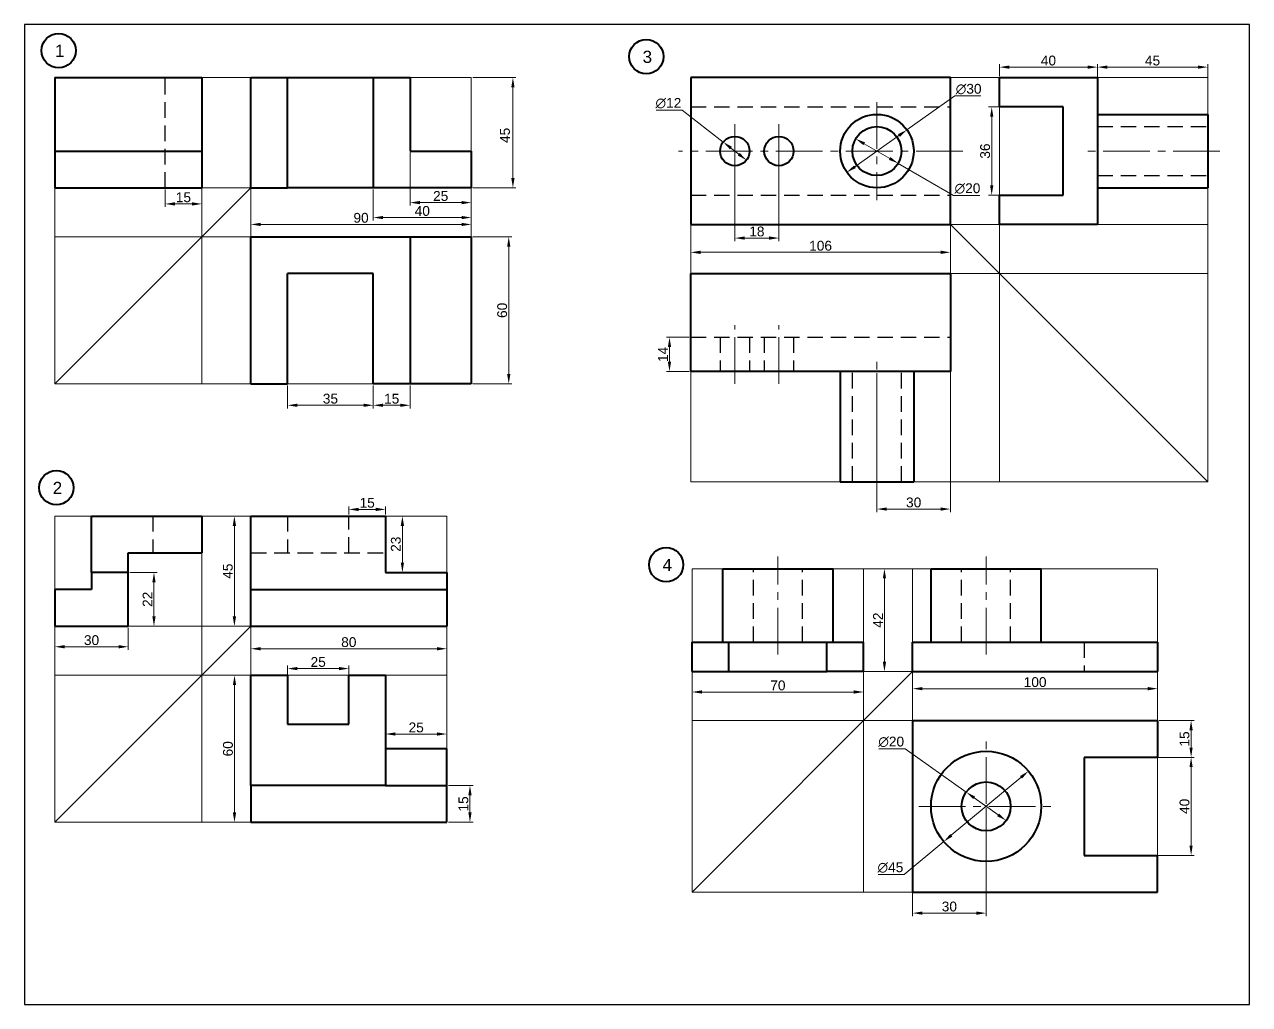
# Model space of a CAD drawing. Header units: millimetres. Extents: x 0 to 2700, y -450 to 400.
# Drawn here: x 0 to 500, y 0 to 400 of the extents above; entities that cross this region are included whole.
import ezdxf

# ---------------------------------------------------------------- set-up
doc = ezdxf.new("R2010")
doc.units = ezdxf.units.MM
doc.linetypes.add('CENTER2', pattern=[28.575, 19.05, -3.175, 3.175, -3.175])
doc.linetypes.add('DASHED2', pattern=[9.525, 6.35, -3.175])
for name, color, linetype, lineweight in [('Centre', 1, 'CENTER2', 20), ('Dim and Hatch', 6, 'Continuous', 20), ('Hidden', 3, 'DASHED2', 30), ('Object', 2, 'Continuous', 40), ('Projection', 5, 'Continuous', 5)]:
    doc.layers.add(name, color=color, linetype=linetype, lineweight=lineweight)
doc.styles.get("Standard").update_dxf_attribs({"font": 'arial.ttf'})
doc.dimstyles.new('ISO-25', dxfattribs={"dimtxt": 4, "dimasz": 4, "dimexe": 1.25, "dimexo": 0.625, "dimtad": 1, "dimtoh": 1, "dimdec": 0, "dimtxsty": 'Standard', "dimcen": 2.5, "dimclrd": 256, "dimclre": 256, "dimclrt": 256, "dimadec": 0, "dimazin": 0, "dimtfac": 1, "dimtdec": 0, "dimtmove": 0, "dimatfit": 2, "dimfxl": 1, "dimlwd": -1, "dimlwe": -1, "dimarcsym": 0})

# ---------------------------------------------------------------- blocks, each defined once
blk = doc.blocks.new('*D1')
at = {"layer": 'Defpoints', "color": 0, "transparency": 16777216}
for p in [(182.37, 378.33), (182.37, 333.33), (199.35, 333.33)]:
    blk.add_point(p, dxfattribs=at)
at = {"layer": 'Dim and Hatch', "transparency": 16777216}
for p, q in [((183, 378.33), (200.6, 378.33)), ((199.35, 374.33), (199.35, 337.33)), ((183, 333.33), (200.6, 333.33))]:
    blk.add_line(p, q, dxfattribs=at)
for points in [[(198.69, 374.33), (200.02, 374.33), (199.35, 378.33)], [(198.69, 337.33), (200.02, 337.33), (199.35, 333.33)]]:
    blk.add_solid(points, dxfattribs=at)
at = {"layer": 'Dim and Hatch', "transparency": 16777216, "insert": (196.13, 354.74), "char_height": 4, "attachment_point": 5, "rotation": 90}
blk.add_mtext('45', dxfattribs=at)
blk = doc.blocks.new('*D2')
at = {"layer": 'Defpoints', "color": 0, "transparency": 16777216}
for p in [(182.37, 313.33), (182.37, 253.33), (197.66, 253.33)]:
    blk.add_point(p, dxfattribs=at)
at = {"layer": 'Dim and Hatch', "transparency": 16777216}
for p, q in [((183, 313.33), (198.91, 313.33)), ((197.66, 309.33), (197.66, 257.33)), ((183, 253.33), (198.91, 253.33))]:
    blk.add_line(p, q, dxfattribs=at)
for points in [[(196.99, 309.33), (198.32, 309.33), (197.66, 313.33)], [(196.99, 257.33), (198.32, 257.33), (197.66, 253.33)]]:
    blk.add_solid(points, dxfattribs=at)
at = {"layer": 'Dim and Hatch', "transparency": 16777216, "insert": (194.99, 283.33), "char_height": 4, "attachment_point": 5, "rotation": 90}
blk.add_mtext('60', dxfattribs=at)
blk = doc.blocks.new('*D3')
at = {"layer": 'Defpoints', "color": 0, "transparency": 16777216}
for p in [(57.37, 333.33), (72.37, 333.33), (72.37, 326.77)]:
    blk.add_point(p, dxfattribs=at)
at = {"layer": 'Dim and Hatch', "transparency": 16777216}
for p, q in [((57.37, 332.7), (57.37, 325.52)), ((72.37, 332.7), (72.37, 325.52)), ((61.37, 326.77), (68.37, 326.77))]:
    blk.add_line(p, q, dxfattribs=at)
for points in [[(61.37, 327.44), (61.37, 326.11), (57.37, 326.77)], [(68.37, 327.44), (68.37, 326.11), (72.37, 326.77)]]:
    blk.add_solid(points, dxfattribs=at)
at = {"layer": 'Dim and Hatch', "transparency": 16777216, "insert": (64.87, 329.44), "char_height": 4, "attachment_point": 5}
blk.add_mtext('15', dxfattribs=at)
blk = doc.blocks.new('*D4')
at = {"layer": 'Defpoints', "color": 0, "transparency": 16777216}
for p in [(142.37, 253.33), (157.37, 253.33), (157.37, 244.58)]:
    blk.add_point(p, dxfattribs=at)
at = {"layer": 'Dim and Hatch', "transparency": 16777216}
for p, q in [((142.37, 252.7), (142.37, 243.33)), ((157.37, 252.7), (157.37, 243.33)), ((146.37, 244.58), (153.37, 244.58))]:
    blk.add_line(p, q, dxfattribs=at)
for points in [[(146.37, 245.24), (146.37, 243.91), (142.37, 244.58)], [(153.37, 245.24), (153.37, 243.91), (157.37, 244.58)]]:
    blk.add_solid(points, dxfattribs=at)
at = {"layer": 'Dim and Hatch', "transparency": 16777216, "insert": (149.87, 247.24), "char_height": 4, "attachment_point": 5}
blk.add_mtext('15', dxfattribs=at)
blk = doc.blocks.new('*D5')
at = {"layer": 'Defpoints', "color": 0, "transparency": 16777216}
for p in [(157.37, 348.33), (182.37, 348.33), (182.37, 327.31)]:
    blk.add_point(p, dxfattribs=at)
at = {"layer": 'Dim and Hatch', "transparency": 16777216}
for p, q in [((157.37, 347.7), (157.37, 326.06)), ((182.37, 347.7), (182.37, 326.06)), ((161.37, 327.31), (178.37, 327.31))]:
    blk.add_line(p, q, dxfattribs=at)
for points in [[(161.37, 327.98), (161.37, 326.64), (157.37, 327.31)], [(178.37, 327.98), (178.37, 326.64), (182.37, 327.31)]]:
    blk.add_solid(points, dxfattribs=at)
at = {"layer": 'Dim and Hatch', "transparency": 16777216, "insert": (169.87, 329.98), "char_height": 4, "attachment_point": 5}
blk.add_mtext('25', dxfattribs=at)
blk = doc.blocks.new('*D6')
at = {"layer": 'Defpoints', "color": 0, "transparency": 16777216}
for p in [(107.37, 253.33), (142.37, 253.33), (142.37, 244.58)]:
    blk.add_point(p, dxfattribs=at)
at = {"layer": 'Dim and Hatch', "transparency": 16777216}
for p, q in [((107.37, 252.7), (107.37, 243.33)), ((142.37, 252.7), (142.37, 243.33)), ((111.37, 244.58), (138.37, 244.58))]:
    blk.add_line(p, q, dxfattribs=at)
for points in [[(111.37, 245.24), (111.37, 243.91), (107.37, 244.58)], [(138.37, 245.24), (138.37, 243.91), (142.37, 244.58)]]:
    blk.add_solid(points, dxfattribs=at)
at = {"layer": 'Dim and Hatch', "transparency": 16777216, "insert": (124.87, 247.25), "char_height": 4, "attachment_point": 5}
blk.add_mtext('35', dxfattribs=at)
blk = doc.blocks.new('*D7')
at = {"layer": 'Defpoints', "color": 0, "transparency": 16777216}
for p in [(142.37, 333.33), (182.37, 333.33), (182.37, 321.2)]:
    blk.add_point(p, dxfattribs=at)
at = {"layer": 'Dim and Hatch', "transparency": 16777216}
for p, q in [((142.37, 332.7), (142.37, 319.95)), ((182.37, 332.7), (182.37, 319.95)), ((146.37, 321.2), (178.37, 321.2))]:
    blk.add_line(p, q, dxfattribs=at)
for points in [[(146.37, 321.87), (146.37, 320.54), (142.37, 321.2)], [(178.37, 321.87), (178.37, 320.54), (182.37, 321.2)]]:
    blk.add_solid(points, dxfattribs=at)
at = {"layer": 'Dim and Hatch', "transparency": 16777216, "insert": (162.37, 323.87), "char_height": 4, "attachment_point": 5}
blk.add_mtext('40', dxfattribs=at)
blk = doc.blocks.new('*D8')
at = {"layer": 'Defpoints', "color": 0, "transparency": 16777216}
for p in [(182.37, 318.4), (92.37, 313.33), (182.37, 313.33)]:
    blk.add_point(p, dxfattribs=at)
at = {"layer": 'Dim and Hatch', "transparency": 16777216}
for p, q in [((92.37, 313.95), (92.37, 319.65)), ((96.37, 318.4), (178.37, 318.4)), ((182.37, 313.95), (182.37, 319.65))]:
    blk.add_line(p, q, dxfattribs=at)
for points in [[(96.37, 319.07), (96.37, 317.73), (92.37, 318.4)], [(178.37, 319.07), (178.37, 317.73), (182.37, 318.4)]]:
    blk.add_solid(points, dxfattribs=at)
at = {"layer": 'Dim and Hatch', "transparency": 16777216, "insert": (137.37, 321.07), "char_height": 4, "attachment_point": 5}
blk.add_mtext('90', dxfattribs=at)
blk = doc.blocks.new('*D9')
at = {"layer": 'Defpoints', "color": 0, "transparency": 16777216}
for p in [(92.37, 199.37), (85.66, 154.37), (92.37, 154.37)]:
    blk.add_point(p, dxfattribs=at)
at = {"layer": 'Dim and Hatch', "transparency": 16777216}
for p, q in [((91.75, 199.37), (84.41, 199.37)), ((85.66, 195.37), (85.66, 158.37)), ((91.75, 154.37), (84.41, 154.37))]:
    blk.add_line(p, q, dxfattribs=at)
for points in [[(84.99, 195.37), (86.33, 195.37), (85.66, 199.37)], [(84.99, 158.37), (86.33, 158.37), (85.66, 154.37)]]:
    blk.add_solid(points, dxfattribs=at)
at = {"layer": 'Dim and Hatch', "transparency": 16777216, "insert": (83, 176.87), "char_height": 4, "attachment_point": 5, "rotation": 90}
blk.add_mtext('45', dxfattribs=at)
blk = doc.blocks.new('*D10')
at = {"layer": 'Defpoints', "color": 0, "transparency": 16777216}
for p in [(12.37, 154.37), (42.37, 154.37), (42.37, 146.02)]:
    blk.add_point(p, dxfattribs=at)
at = {"layer": 'Dim and Hatch', "transparency": 16777216}
for p, q in [((12.37, 153.75), (12.37, 144.77)), ((42.37, 153.75), (42.37, 144.77)), ((16.37, 146.02), (38.37, 146.02))]:
    blk.add_line(p, q, dxfattribs=at)
for points in [[(16.37, 146.69), (16.37, 145.35), (12.37, 146.02)], [(38.37, 146.69), (38.37, 145.35), (42.37, 146.02)]]:
    blk.add_solid(points, dxfattribs=at)
at = {"layer": 'Dim and Hatch', "transparency": 16777216, "insert": (27.37, 148.69), "char_height": 4, "attachment_point": 5}
blk.add_mtext('30', dxfattribs=at)
blk = doc.blocks.new('*D11')
at = {"layer": 'Defpoints', "color": 0, "transparency": 16777216}
for p in [(92.37, 134.37), (85.71, 74.37), (92.37, 74.37)]:
    blk.add_point(p, dxfattribs=at)
at = {"layer": 'Dim and Hatch', "transparency": 16777216}
for p, q in [((91.75, 134.37), (84.46, 134.37)), ((85.71, 130.37), (85.71, 78.37)), ((91.75, 74.37), (84.46, 74.37))]:
    blk.add_line(p, q, dxfattribs=at)
for points in [[(85.05, 130.37), (86.38, 130.37), (85.71, 134.37)], [(85.05, 78.37), (86.38, 78.37), (85.71, 74.37)]]:
    blk.add_solid(points, dxfattribs=at)
at = {"layer": 'Dim and Hatch', "transparency": 16777216, "insert": (83.05, 104.37), "char_height": 4, "attachment_point": 5, "rotation": 90}
blk.add_mtext('60', dxfattribs=at)
blk = doc.blocks.new('*D12')
at = {"layer": 'Defpoints', "color": 0, "transparency": 16777216}
for p in [(92.37, 154.37), (172.37, 154.37), (172.37, 145.21)]:
    blk.add_point(p, dxfattribs=at)
at = {"layer": 'Dim and Hatch', "transparency": 16777216}
for p, q in [((92.37, 153.75), (92.37, 143.96)), ((172.37, 153.75), (172.37, 143.96)), ((96.37, 145.21), (168.37, 145.21))]:
    blk.add_line(p, q, dxfattribs=at)
for points in [[(96.37, 145.88), (96.37, 144.54), (92.37, 145.21)], [(168.37, 145.88), (168.37, 144.54), (172.37, 145.21)]]:
    blk.add_solid(points, dxfattribs=at)
at = {"layer": 'Dim and Hatch', "transparency": 16777216, "insert": (132.37, 147.88), "char_height": 4, "attachment_point": 5}
blk.add_mtext('80', dxfattribs=at)
blk = doc.blocks.new('*D13')
at = {"layer": 'Defpoints', "color": 0, "transparency": 16777216}
for p in [(172.37, 110.4), (147.37, 104.37), (172.37, 104.37)]:
    blk.add_point(p, dxfattribs=at)
at = {"layer": 'Dim and Hatch', "transparency": 16777216}
for p, q in [((147.37, 105), (147.37, 111.65)), ((151.37, 110.4), (168.37, 110.4)), ((172.37, 105), (172.37, 111.65))]:
    blk.add_line(p, q, dxfattribs=at)
for points in [[(151.37, 111.07), (151.37, 109.74), (147.37, 110.4)], [(168.37, 111.07), (168.37, 109.74), (172.37, 110.4)]]:
    blk.add_solid(points, dxfattribs=at)
at = {"layer": 'Dim and Hatch', "transparency": 16777216, "insert": (159.87, 113.07), "char_height": 4, "attachment_point": 5}
blk.add_mtext('25', dxfattribs=at)
blk = doc.blocks.new('*D14')
at = {"layer": 'Defpoints', "color": 0, "transparency": 16777216}
for p in [(132.37, 137.1), (107.37, 114.37), (132.37, 114.37)]:
    blk.add_point(p, dxfattribs=at)
at = {"layer": 'Dim and Hatch', "transparency": 16777216}
for p, q in [((107.37, 115), (107.37, 138.35)), ((111.37, 137.1), (128.37, 137.1)), ((132.37, 115), (132.37, 138.35))]:
    blk.add_line(p, q, dxfattribs=at)
for points in [[(111.37, 137.77), (111.37, 136.43), (107.37, 137.1)], [(128.37, 137.77), (128.37, 136.43), (132.37, 137.1)]]:
    blk.add_solid(points, dxfattribs=at)
at = {"layer": 'Dim and Hatch', "transparency": 16777216, "insert": (119.87, 139.77), "char_height": 4, "attachment_point": 5}
blk.add_mtext('25', dxfattribs=at)
blk = doc.blocks.new('*D15')
at = {"layer": 'Defpoints', "color": 0, "transparency": 16777216}
for p in [(147.37, 202.08), (132.37, 199.37), (147.37, 199.37)]:
    blk.add_point(p, dxfattribs=at)
at = {"layer": 'Dim and Hatch', "transparency": 16777216}
for p, q in [((132.37, 200), (132.37, 203.33)), ((136.37, 202.08), (143.37, 202.08)), ((147.37, 200), (147.37, 203.33))]:
    blk.add_line(p, q, dxfattribs=at)
for points in [[(136.37, 202.75), (136.37, 201.41), (132.37, 202.08)], [(143.37, 202.75), (143.37, 201.41), (147.37, 202.08)]]:
    blk.add_solid(points, dxfattribs=at)
at = {"layer": 'Dim and Hatch', "transparency": 16777216, "insert": (139.87, 204.75), "char_height": 4, "attachment_point": 5}
blk.add_mtext('15', dxfattribs=at)
blk = doc.blocks.new('*D16')
at = {"layer": 'Defpoints', "color": 0, "transparency": 16777216}
for p in [(147.37, 199.37), (147.37, 176.37), (154.25, 176.37)]:
    blk.add_point(p, dxfattribs=at)
at = {"layer": 'Dim and Hatch', "transparency": 16777216}
for p, q in [((148, 199.37), (155.5, 199.37)), ((154.25, 195.37), (154.25, 180.37)), ((148, 176.37), (155.5, 176.37))]:
    blk.add_line(p, q, dxfattribs=at)
for points in [[(153.58, 195.37), (154.91, 195.37), (154.25, 199.37)], [(153.58, 180.37), (154.91, 180.37), (154.25, 176.37)]]:
    blk.add_solid(points, dxfattribs=at)
at = {"layer": 'Dim and Hatch', "transparency": 16777216, "insert": (151.58, 187.87), "char_height": 4, "attachment_point": 5, "rotation": 90}
blk.add_mtext('23', dxfattribs=at)
blk = doc.blocks.new('*D17')
at = {"layer": 'Defpoints', "color": 0, "transparency": 16777216}
for p in [(172.37, 89.37), (172.37, 74.37), (181.82, 74.37)]:
    blk.add_point(p, dxfattribs=at)
at = {"layer": 'Dim and Hatch', "transparency": 16777216}
for p, q in [((173, 89.37), (183.07, 89.37)), ((181.82, 85.37), (181.82, 78.37)), ((173, 74.37), (183.07, 74.37))]:
    blk.add_line(p, q, dxfattribs=at)
for points in [[(181.16, 85.37), (182.49, 85.37), (181.82, 89.37)], [(181.16, 78.37), (182.49, 78.37), (181.82, 74.37)]]:
    blk.add_solid(points, dxfattribs=at)
at = {"layer": 'Dim and Hatch', "transparency": 16777216, "insert": (179.16, 81.87), "char_height": 4, "attachment_point": 5, "rotation": 90}
blk.add_mtext('15', dxfattribs=at)
blk = doc.blocks.new('*D18')
at = {"layer": 'Defpoints', "color": 0, "transparency": 16777216}
for p in [(42.37, 176.37), (42.37, 154.37), (52.85, 154.37)]:
    blk.add_point(p, dxfattribs=at)
at = {"layer": 'Dim and Hatch', "transparency": 16777216}
for p, q in [((43, 176.37), (54.1, 176.37)), ((52.85, 172.37), (52.85, 158.37)), ((43, 154.37), (54.1, 154.37))]:
    blk.add_line(p, q, dxfattribs=at)
for points in [[(52.18, 172.37), (53.51, 172.37), (52.85, 176.37)], [(52.18, 158.37), (53.51, 158.37), (52.85, 154.37)]]:
    blk.add_solid(points, dxfattribs=at)
at = {"layer": 'Dim and Hatch', "transparency": 16777216, "insert": (50.21, 165.37), "char_height": 4, "attachment_point": 5, "rotation": 90}
blk.add_mtext('22', dxfattribs=at)
blk = doc.blocks.new('*D19')
at = {"layer": 'Defpoints', "color": 0, "transparency": 16777216}
for p in [(271.93, 318.33), (377.93, 318.33), (377.93, 307.01)]:
    blk.add_point(p, dxfattribs=at)
at = {"layer": 'Dim and Hatch', "transparency": 16777216}
for p, q in [((271.93, 317.7), (271.93, 305.76)), ((377.93, 317.7), (377.93, 305.76)), ((275.93, 307.01), (373.93, 307.01))]:
    blk.add_line(p, q, dxfattribs=at)
for points in [[(275.93, 307.68), (275.93, 306.34), (271.93, 307.01)], [(373.93, 307.68), (373.93, 306.34), (377.93, 307.01)]]:
    blk.add_solid(points, dxfattribs=at)
at = {"layer": 'Dim and Hatch', "transparency": 16777216, "insert": (324.93, 309.68), "char_height": 4, "attachment_point": 5}
blk.add_mtext('106', dxfattribs=at)
blk = doc.blocks.new('*D20')
at = {"layer": 'Defpoints', "color": 0, "transparency": 16777216}
for p in [(360.17, 357), (335.69, 339.65)]:
    blk.add_point(p, dxfattribs=at)
at = {"layer": 'Dim and Hatch', "transparency": 16777216}
for p, q in [((360.17, 357), (379.7, 370.84)), ((379.7, 370.84), (390.39, 370.84)), ((338.96, 341.97), (356.9, 354.69))]:
    blk.add_line(p, q, dxfattribs=at)
for points in [[(356.52, 355.23), (357.29, 354.14), (360.17, 357)], [(338.57, 342.51), (339.34, 341.42), (335.69, 339.65)]]:
    blk.add_solid(points, dxfattribs=at)
at = {"layer": 'Dim and Hatch', "transparency": 16777216, "insert": (385.36, 373.62), "char_height": 4, "attachment_point": 5}
blk.add_mtext('∅30', dxfattribs=at)
blk = doc.blocks.new('*D21')
at = {"layer": 'Defpoints', "color": 0, "transparency": 16777216}
for p in [(339.27, 353.32), (356.59, 343.33)]:
    blk.add_point(p, dxfattribs=at)
at = {"layer": 'Dim and Hatch', "transparency": 16777216}
for p, q in [((342.73, 351.33), (353.13, 345.33)), ((356.59, 343.33), (379.22, 330.27)), ((379.22, 330.27), (389.91, 330.27))]:
    blk.add_line(p, q, dxfattribs=at)
for points in [[(343.07, 351.9), (342.4, 350.75), (339.27, 353.32)], [(353.46, 345.91), (352.79, 344.75), (356.59, 343.33)]]:
    blk.add_solid(points, dxfattribs=at)
at = {"layer": 'Dim and Hatch', "transparency": 16777216, "insert": (384.88, 333.05), "char_height": 4, "attachment_point": 5}
blk.add_mtext('∅20', dxfattribs=at)
blk = doc.blocks.new('*D22')
at = {"layer": 'Defpoints', "color": 0, "transparency": 16777216}
for p in [(285.2, 352.02), (294.66, 344.64)]:
    blk.add_point(p, dxfattribs=at)
at = {"layer": 'Dim and Hatch', "transparency": 16777216}
for p, q in [((268.45, 365.08), (257.79, 365.08)), ((285.2, 352.02), (268.45, 365.08)), ((291.51, 347.1), (288.35, 349.56))]:
    blk.add_line(p, q, dxfattribs=at)
for points in [[(288.76, 350.08), (287.94, 349.03), (285.2, 352.02)], [(291.92, 347.62), (291.1, 346.57), (294.66, 344.64)]]:
    blk.add_solid(points, dxfattribs=at)
at = {"layer": 'Dim and Hatch', "transparency": 16777216, "insert": (262.81, 367.86), "char_height": 4, "attachment_point": 5}
blk.add_mtext('∅12', dxfattribs=at)
blk = doc.blocks.new('*D23')
at = {"layer": 'Defpoints', "color": 0, "transparency": 16777216}
for p in [(289.93, 348.33), (307.93, 348.33), (307.93, 312.83)]:
    blk.add_point(p, dxfattribs=at)
at = {"layer": 'Dim and Hatch', "transparency": 16777216}
for p, q in [((289.93, 347.7), (289.93, 311.58)), ((307.93, 347.7), (307.93, 311.58)), ((293.93, 312.83), (303.93, 312.83))]:
    blk.add_line(p, q, dxfattribs=at)
for points in [[(293.93, 313.5), (293.93, 312.17), (289.93, 312.83)], [(303.93, 313.5), (303.93, 312.17), (307.93, 312.83)]]:
    blk.add_solid(points, dxfattribs=at)
at = {"layer": 'Dim and Hatch', "transparency": 16777216, "insert": (298.93, 315.5), "char_height": 4, "attachment_point": 5}
blk.add_mtext('18', dxfattribs=at)
blk = doc.blocks.new('*D24')
at = {"layer": 'Defpoints', "color": 0, "transparency": 16777216}
for p in [(437.93, 382.6), (397.93, 378.33), (437.93, 378.33)]:
    blk.add_point(p, dxfattribs=at)
at = {"layer": 'Dim and Hatch', "transparency": 16777216}
for p, q in [((397.93, 378.95), (397.93, 383.85)), ((401.93, 382.6), (433.93, 382.6)), ((437.93, 378.95), (437.93, 383.85))]:
    blk.add_line(p, q, dxfattribs=at)
for points in [[(401.93, 383.26), (401.93, 381.93), (397.93, 382.6)], [(433.93, 383.26), (433.93, 381.93), (437.93, 382.6)]]:
    blk.add_solid(points, dxfattribs=at)
at = {"layer": 'Dim and Hatch', "transparency": 16777216, "insert": (417.93, 385.27), "char_height": 4, "attachment_point": 5}
blk.add_mtext('40', dxfattribs=at)
blk = doc.blocks.new('*D25')
at = {"layer": 'Defpoints', "color": 0, "transparency": 16777216}
for p in [(482.93, 382.6), (437.93, 363.33), (482.93, 363.33)]:
    blk.add_point(p, dxfattribs=at)
at = {"layer": 'Dim and Hatch', "transparency": 16777216}
for p, q in [((437.93, 363.95), (437.93, 383.85)), ((441.93, 382.6), (478.93, 382.6)), ((482.93, 363.95), (482.93, 383.85))]:
    blk.add_line(p, q, dxfattribs=at)
for points in [[(441.93, 383.26), (441.93, 381.93), (437.93, 382.6)], [(478.93, 383.26), (478.93, 381.93), (482.93, 382.6)]]:
    blk.add_solid(points, dxfattribs=at)
at = {"layer": 'Dim and Hatch', "transparency": 16777216, "insert": (460.43, 385.26), "char_height": 4, "attachment_point": 5}
blk.add_mtext('45', dxfattribs=at)
blk = doc.blocks.new('*D26')
at = {"layer": 'Defpoints', "color": 0, "transparency": 16777216}
for p in [(394.78, 366.33), (423.93, 366.33), (423.93, 330.33)]:
    blk.add_point(p, dxfattribs=at)
at = {"layer": 'Dim and Hatch', "transparency": 16777216}
for p, q in [((423.3, 366.33), (393.53, 366.33)), ((394.78, 334.33), (394.78, 362.33)), ((423.3, 330.33), (393.53, 330.33))]:
    blk.add_line(p, q, dxfattribs=at)
for points in [[(394.12, 362.33), (395.45, 362.33), (394.78, 366.33)], [(394.12, 334.33), (395.45, 334.33), (394.78, 330.33)]]:
    blk.add_solid(points, dxfattribs=at)
at = {"layer": 'Dim and Hatch', "transparency": 16777216, "insert": (392.11, 348.33), "char_height": 4, "attachment_point": 5, "rotation": 90}
blk.add_mtext('36', dxfattribs=at)
blk = doc.blocks.new('*D27')
at = {"layer": 'Defpoints', "color": 0, "transparency": 16777216}
for p in [(271.93, 272.33), (263.26, 258.33), (271.93, 258.33)]:
    blk.add_point(p, dxfattribs=at)
at = {"layer": 'Dim and Hatch', "transparency": 16777216}
for p, q in [((271.3, 272.33), (262.01, 272.33)), ((263.26, 268.33), (263.26, 262.33)), ((271.3, 258.33), (262.01, 258.33))]:
    blk.add_line(p, q, dxfattribs=at)
for points in [[(262.59, 268.33), (263.92, 268.33), (263.26, 272.33)], [(262.59, 262.33), (263.92, 262.33), (263.26, 258.33)]]:
    blk.add_solid(points, dxfattribs=at)
at = {"layer": 'Dim and Hatch', "transparency": 16777216, "insert": (260.62, 265.33), "char_height": 4, "attachment_point": 5, "rotation": 90}
blk.add_mtext('14', dxfattribs=at)
blk = doc.blocks.new('*D28')
at = {"layer": 'Defpoints', "color": 0, "transparency": 16777216}
for p in [(347.93, 258.33), (377.93, 258.33), (347.93, 202.22)]:
    blk.add_point(p, dxfattribs=at)
at = {"layer": 'Dim and Hatch', "transparency": 16777216}
for p, q in [((347.93, 257.7), (347.93, 200.97)), ((377.93, 257.7), (377.93, 200.97)), ((373.93, 202.22), (351.93, 202.22))]:
    blk.add_line(p, q, dxfattribs=at)
for points in [[(351.93, 202.89), (351.93, 201.56), (347.93, 202.22)], [(373.93, 202.89), (373.93, 201.56), (377.93, 202.22)]]:
    blk.add_solid(points, dxfattribs=at)
at = {"layer": 'Dim and Hatch', "transparency": 16777216, "insert": (362.93, 204.89), "char_height": 4, "attachment_point": 5}
blk.add_mtext('30', dxfattribs=at)
blk = doc.blocks.new('*D29')
at = {"layer": 'Defpoints', "color": 0, "transparency": 16777216}
for p in [(362.5, 135.88), (462.5, 135.88), (462.5, 128.91)]:
    blk.add_point(p, dxfattribs=at)
at = {"layer": 'Dim and Hatch', "transparency": 16777216}
for p, q in [((362.5, 135.25), (362.5, 127.66)), ((462.5, 135.25), (462.5, 127.66)), ((366.5, 128.91), (458.5, 128.91))]:
    blk.add_line(p, q, dxfattribs=at)
for points in [[(366.5, 129.57), (366.5, 128.24), (362.5, 128.91)], [(458.5, 129.57), (458.5, 128.24), (462.5, 128.91)]]:
    blk.add_solid(points, dxfattribs=at)
at = {"layer": 'Dim and Hatch', "transparency": 16777216, "insert": (412.5, 131.57), "char_height": 4, "attachment_point": 5}
blk.add_mtext('100', dxfattribs=at)
blk = doc.blocks.new('*D30')
at = {"layer": 'Defpoints', "color": 0, "transparency": 16777216}
for p in [(409.8, 95.27), (375.2, 66.49)]:
    blk.add_point(p, dxfattribs=at)
at = {"layer": 'Dim and Hatch', "transparency": 16777216}
for p, q in [((406.72, 92.71), (378.28, 69.05)), ((375.2, 66.49), (359.11, 53.1)), ((359.11, 53.1), (348.38, 53.1))]:
    blk.add_line(p, q, dxfattribs=at)
for points in [[(406.29, 93.22), (407.15, 92.2), (409.8, 95.27)], [(377.85, 69.56), (378.7, 68.53), (375.2, 66.49)]]:
    blk.add_solid(points, dxfattribs=at)
at = {"layer": 'Dim and Hatch', "transparency": 16777216, "insert": (353.43, 55.88), "char_height": 4, "attachment_point": 5}
blk.add_mtext('∅45', dxfattribs=at)
blk = doc.blocks.new('*D31')
at = {"layer": 'Defpoints', "color": 0, "transparency": 16777216}
for p in [(384.35, 86.67), (400.65, 75.08)]:
    blk.add_point(p, dxfattribs=at)
at = {"layer": 'Dim and Hatch', "transparency": 16777216}
for p, q in [((359.4, 104.41), (348.71, 104.41)), ((384.35, 86.67), (359.4, 104.41)), ((397.39, 77.4), (387.61, 84.36))]:
    blk.add_line(p, q, dxfattribs=at)
for points in [[(388, 84.9), (387.22, 83.81), (384.35, 86.67)], [(397.78, 77.95), (397, 76.86), (400.65, 75.08)]]:
    blk.add_solid(points, dxfattribs=at)
at = {"layer": 'Dim and Hatch', "transparency": 16777216, "insert": (353.74, 107.19), "char_height": 4, "attachment_point": 5}
blk.add_mtext('∅20', dxfattribs=at)
blk = doc.blocks.new('*D32')
at = {"layer": 'Defpoints', "color": 0, "transparency": 16777216}
for p in [(432.5, 100.88), (432.5, 60.88), (476.16, 60.88)]:
    blk.add_point(p, dxfattribs=at)
at = {"layer": 'Dim and Hatch', "transparency": 16777216}
for p, q in [((433.12, 100.88), (477.41, 100.88)), ((476.16, 96.88), (476.16, 64.88)), ((433.12, 60.88), (477.41, 60.88))]:
    blk.add_line(p, q, dxfattribs=at)
for points in [[(475.49, 96.88), (476.82, 96.88), (476.16, 100.88)], [(475.49, 64.88), (476.82, 64.88), (476.16, 60.88)]]:
    blk.add_solid(points, dxfattribs=at)
at = {"layer": 'Dim and Hatch', "transparency": 16777216, "insert": (473.49, 80.88), "char_height": 4, "attachment_point": 5, "rotation": 90}
blk.add_mtext('40', dxfattribs=at)
blk = doc.blocks.new('*D33')
at = {"layer": 'Defpoints', "color": 0, "transparency": 16777216}
for p in [(462.5, 115.88), (462.5, 100.88), (476.16, 100.88)]:
    blk.add_point(p, dxfattribs=at)
at = {"layer": 'Dim and Hatch', "transparency": 16777216}
for p, q in [((463.12, 115.88), (477.41, 115.88)), ((476.16, 111.88), (476.16, 104.88)), ((463.12, 100.88), (477.41, 100.88))]:
    blk.add_line(p, q, dxfattribs=at)
for points in [[(475.49, 111.88), (476.82, 111.88), (476.16, 115.88)], [(475.49, 104.88), (476.82, 104.88), (476.16, 100.88)]]:
    blk.add_solid(points, dxfattribs=at)
at = {"layer": 'Dim and Hatch', "transparency": 16777216, "insert": (473.49, 108.38), "char_height": 4, "attachment_point": 5, "rotation": 90}
blk.add_mtext('15', dxfattribs=at)
blk = doc.blocks.new('*D34')
at = {"layer": 'Defpoints', "color": 0, "transparency": 16777216}
for p in [(362.5, 80.88), (392.5, 80.88), (392.5, 37.3)]:
    blk.add_point(p, dxfattribs=at)
at = {"layer": 'Dim and Hatch', "transparency": 16777216}
for p, q in [((362.5, 80.25), (362.5, 36.05)), ((392.5, 80.25), (392.5, 36.05)), ((366.5, 37.3), (388.5, 37.3))]:
    blk.add_line(p, q, dxfattribs=at)
for points in [[(366.5, 37.97), (366.5, 36.63), (362.5, 37.3)], [(388.5, 37.97), (388.5, 36.63), (392.5, 37.3)]]:
    blk.add_solid(points, dxfattribs=at)
at = {"layer": 'Dim and Hatch', "transparency": 16777216, "insert": (377.5, 39.97), "char_height": 4, "attachment_point": 5}
blk.add_mtext('30', dxfattribs=at)
blk = doc.blocks.new('*D35')
at = {"layer": 'Defpoints', "color": 0, "transparency": 16777216}
for p in [(342.5, 177.88), (342.5, 135.88), (351, 135.88)]:
    blk.add_point(p, dxfattribs=at)
at = {"layer": 'Dim and Hatch', "transparency": 16777216}
for p, q in [((343.12, 177.88), (352.25, 177.88)), ((351, 173.88), (351, 139.88)), ((343.12, 135.88), (352.25, 135.88))]:
    blk.add_line(p, q, dxfattribs=at)
for points in [[(350.34, 173.88), (351.67, 173.88), (351, 177.88)], [(350.34, 139.88), (351.67, 139.88), (351, 135.88)]]:
    blk.add_solid(points, dxfattribs=at)
at = {"layer": 'Dim and Hatch', "transparency": 16777216, "insert": (348.37, 156.88), "char_height": 4, "attachment_point": 5, "rotation": 90}
blk.add_mtext('42', dxfattribs=at)
blk = doc.blocks.new('*D36')
at = {"layer": 'Defpoints', "color": 0, "transparency": 16777216}
for p in [(272.5, 135.88), (342.5, 135.88), (342.5, 127.55)]:
    blk.add_point(p, dxfattribs=at)
at = {"layer": 'Dim and Hatch', "transparency": 16777216}
for p, q in [((272.5, 135.25), (272.5, 126.3)), ((342.5, 135.25), (342.5, 126.3)), ((276.5, 127.55), (338.5, 127.55))]:
    blk.add_line(p, q, dxfattribs=at)
for points in [[(276.5, 128.22), (276.5, 126.89), (272.5, 127.55)], [(338.5, 128.22), (338.5, 126.89), (342.5, 127.55)]]:
    blk.add_solid(points, dxfattribs=at)
at = {"layer": 'Dim and Hatch', "transparency": 16777216, "insert": (307.5, 130.22), "char_height": 4, "attachment_point": 5}
blk.add_mtext('70', dxfattribs=at)

msp = doc.modelspace()

# ---------------------------------------------------------------- linework, layer by layer
msp.add_lwpolyline([(0, 0), (500, 0), (500, 400), (0, 400)], close=True)
at = {"layer": 'Centre'}
for p, q in [((347.93, 368.33), (347.93, 328.33)), ((289.93, 359.33), (289.93, 337.33)), ((307.93, 359.33), (307.93, 337.33)), ((382.93, 348.33), (266.93, 348.33)), ((487.93, 348.33), (432.93, 348.33)), ((289.93, 253.33), (289.93, 277.33)), ((307.93, 253.33), (307.93, 277.33)), ((347.93, 208.33), (347.93, 263.33)), ((307.5, 142.88), (307.5, 182.88)), ((392.5, 142.88), (392.5, 182.88)), ((392.5, 53.38), (392.5, 108.38)), ((365, 80.88), (420, 80.88))]:
    msp.add_line(p, q, dxfattribs=at)
at = {"layer": 'Hidden'}
for p, q in [((57.37, 333.33), (57.37, 378.33)), ((271.93, 366.33), (377.93, 366.33)), ((437.93, 358.33), (482.93, 358.33)), ((437.93, 338.33), (482.93, 338.33)), ((271.93, 330.33), (377.93, 330.33)), ((271.93, 272.33), (377.93, 272.33)), ((283.93, 272.33), (283.93, 258.33)), ((295.93, 272.33), (295.93, 258.33)), ((301.93, 272.33), (301.93, 258.33)), ((313.93, 272.33), (313.93, 258.33)), ((337.93, 213.33), (337.93, 258.33)), ((357.93, 213.33), (357.93, 258.33)), ((52.37, 199.37), (52.37, 184.37)), ((107.37, 199.37), (107.37, 184.37)), ((132.37, 184.37), (132.37, 199.37)), ((92.37, 184.37), (147.37, 184.37)), ((297.5, 147.88), (297.5, 177.88)), ((317.5, 147.88), (317.5, 177.88)), ((382.5, 147.88), (382.5, 177.88)), ((402.5, 147.88), (402.5, 177.88)), ((432.5, 147.88), (432.5, 135.88))]:
    msp.add_line(p, q, dxfattribs=at)
at = {"layer": 'Object'}
for p, q in [((12.37, 378.33), (12.37, 348.33)), ((12.37, 378.33), (72.37, 378.33)), ((72.37, 378.33), (72.37, 348.33)), ((92.37, 333.33), (92.37, 378.33)), ((92.37, 378.33), (107.37, 378.33)), ((107.37, 333.33), (107.37, 378.33)), ((107.37, 378.33), (142.37, 378.33)), ((142.37, 378.33), (142.37, 333.33)), ((142.37, 378.33), (157.37, 378.33)), ((157.37, 378.33), (157.37, 348.33)), ((377.93, 378.33), (271.93, 378.33)), ((271.93, 378.33), (271.93, 318.33)), ((377.93, 318.33), (377.93, 378.33)), ((397.93, 378.33), (437.93, 378.33)), ((397.93, 366.33), (397.93, 378.33)), ((437.93, 378.33), (437.93, 318.33)), ((423.93, 366.33), (397.93, 366.33)), ((423.93, 330.33), (423.93, 366.33)), ((437.93, 363.33), (482.93, 363.33)), ((482.93, 363.33), (482.93, 333.33)), ((12.37, 348.33), (72.37, 348.33)), ((12.37, 348.33), (12.37, 333.33)), ((72.37, 348.33), (72.37, 333.33)), ((157.37, 348.33), (182.37, 348.33)), ((182.37, 348.33), (182.37, 333.33)), ((12.37, 333.33), (72.37, 333.33)), ((92.37, 333.33), (107.37, 333.33)), ((142.37, 333.33), (107.37, 333.33)), ((182.37, 333.33), (142.37, 333.33)), ((397.93, 318.33), (397.93, 330.33)), ((397.93, 330.33), (423.93, 330.33)), ((437.93, 333.33), (482.93, 333.33)), ((271.93, 318.33), (377.93, 318.33)), ((437.93, 318.33), (397.93, 318.33)), ((92.37, 253.33), (92.37, 313.33)), ((92.37, 313.33), (157.37, 313.33)), ((157.37, 313.33), (157.37, 253.33)), ((157.37, 313.33), (182.37, 313.33)), ((182.37, 313.33), (182.37, 253.33)), ((142.37, 298.33), (107.37, 298.33)), ((107.37, 253.33), (107.37, 298.33)), ((142.37, 253.33), (142.37, 298.33)), ((271.93, 298.33), (377.93, 298.33)), ((271.93, 258.33), (271.93, 298.33)), ((377.93, 298.33), (377.93, 258.33)), ((377.93, 258.33), (271.93, 258.33)), ((332.93, 258.33), (332.93, 213.33)), ((362.93, 258.33), (362.93, 213.33)), ((92.37, 253.33), (107.37, 253.33)), ((157.37, 253.33), (142.37, 253.33)), ((182.37, 253.33), (157.37, 253.33)), ((332.93, 213.33), (362.93, 213.33)), ((27.37, 176.37), (27.37, 199.37)), ((27.37, 199.37), (72.37, 199.37)), ((72.37, 199.37), (72.37, 184.37)), ((92.37, 169.37), (92.37, 199.37)), ((92.37, 199.37), (147.37, 199.37)), ((147.37, 199.37), (147.37, 176.37)), ((42.37, 176.37), (42.37, 184.37)), ((42.37, 184.37), (72.37, 184.37)), ((42.37, 176.37), (27.37, 176.37)), ((27.37, 176.37), (27.37, 169.37)), ((42.37, 154.37), (42.37, 176.37)), ((147.37, 176.37), (172.37, 176.37)), ((172.37, 176.37), (172.37, 169.37)), ((285, 147.88), (285, 177.88)), ((285, 177.88), (330, 177.88)), ((330, 147.88), (330, 177.88)), ((370, 147.88), (370, 177.88)), ((370, 177.88), (415, 177.88)), ((415, 147.88), (415, 177.88)), ((27.37, 169.37), (12.37, 169.37)), ((12.37, 169.37), (12.37, 154.37)), ((92.37, 154.37), (92.37, 169.37)), ((92.37, 169.37), (172.37, 169.37)), ((172.37, 169.37), (172.37, 154.37)), ((12.37, 154.37), (42.37, 154.37)), ((92.37, 154.37), (172.37, 154.37)), ((272.5, 135.88), (272.5, 147.88)), ((272.5, 147.88), (287.5, 147.88)), ((287.5, 135.88), (287.5, 147.88)), ((287.5, 147.88), (327.5, 147.88)), ((327.5, 135.88), (327.5, 147.88)), ((327.5, 147.88), (342.5, 147.88)), ((342.5, 135.88), (342.5, 147.88)), ((362.5, 135.88), (362.5, 147.88)), ((362.5, 147.88), (462.5, 147.88)), ((462.5, 147.88), (462.5, 135.88)), ((272.5, 135.88), (287.5, 135.88)), ((287.5, 135.88), (327.5, 135.88)), ((342.5, 135.88), (327.5, 135.88)), ((362.5, 135.88), (462.5, 135.88)), ((92.37, 134.37), (107.37, 134.37)), ((92.37, 89.37), (92.37, 134.37)), ((107.37, 134.37), (107.37, 114.37)), ((132.37, 114.37), (132.37, 134.37)), ((132.37, 134.37), (147.37, 134.37)), ((147.37, 134.37), (147.37, 89.37)), ((362.5, 115.88), (462.5, 115.88)), ((362.5, 115.88), (362.5, 45.88)), ((462.5, 115.88), (462.5, 100.88)), ((107.37, 114.37), (132.37, 114.37)), ((172.37, 104.37), (147.37, 104.37)), ((172.37, 89.37), (172.37, 104.37)), ((462.5, 100.88), (432.5, 100.88)), ((432.5, 100.88), (432.5, 60.88)), ((147.37, 89.37), (92.37, 89.37)), ((92.37, 89.37), (92.37, 74.37)), ((147.37, 89.37), (172.37, 89.37)), ((172.37, 74.37), (172.37, 89.37)), ((92.37, 74.37), (172.37, 74.37)), ((432.5, 60.88), (462.5, 60.88)), ((462.5, 45.88), (462.5, 60.88)), ((362.5, 45.88), (462.5, 45.88))]:
    msp.add_line(p, q, dxfattribs=at)
for centre, radius in [((13.91, 389.35), 7), ((253.79, 386.9), 7), ((347.93, 348.33), 15), ((347.93, 348.33), 10), ((289.93, 348.33), 6), ((307.93, 348.33), 6), ((13.01, 210.91), 7), ((261.91, 179.49), 7), ((392.5, 80.88), 22.5), ((392.5, 80.88), 10)]:
    msp.add_circle(centre, radius, dxfattribs=at)
at = {"layer": 'Projection'}
for p, q in [((12.37, 378.33), (72.37, 378.33)), ((12.37, 333.33), (12.37, 378.33)), ((72.37, 378.33), (72.37, 333.33)), ((72.37, 378.33), (92.37, 378.33)), ((92.37, 378.33), (92.37, 333.33)), ((92.37, 378.33), (182.37, 378.33)), ((182.37, 378.33), (182.37, 333.33)), ((271.93, 378.33), (377.93, 378.33)), ((271.93, 318.33), (271.93, 378.33)), ((377.93, 378.33), (377.93, 318.33)), ((377.93, 378.33), (397.93, 378.33)), ((397.93, 378.33), (397.93, 318.33)), ((482.93, 378.33), (397.93, 378.33)), ((482.93, 318.33), (482.93, 378.33)), ((72.37, 333.33), (12.37, 333.33)), ((12.37, 333.33), (12.37, 313.33)), ((92.37, 333.33), (12.37, 253.33)), ((72.37, 333.33), (72.37, 313.33)), ((92.37, 333.33), (72.37, 333.33)), ((182.37, 333.33), (92.37, 333.33)), ((92.37, 313.33), (92.37, 333.33)), ((182.37, 333.33), (182.37, 313.33)), ((377.93, 318.33), (271.93, 318.33)), ((271.93, 318.33), (271.93, 298.33)), ((377.93, 318.33), (377.93, 298.33)), ((377.93, 318.33), (397.93, 318.33)), ((377.93, 318.33), (482.93, 213.33)), ((397.93, 318.33), (482.93, 318.33)), ((397.93, 298.33), (397.93, 318.33)), ((482.93, 318.33), (482.93, 298.33)), ((72.37, 313.33), (12.37, 313.33)), ((12.37, 313.33), (12.37, 253.33)), ((72.37, 313.33), (72.37, 253.33)), ((72.37, 313.33), (92.37, 313.33)), ((182.37, 313.33), (92.37, 313.33)), ((92.37, 313.33), (92.37, 253.33)), ((182.37, 313.33), (182.37, 253.33)), ((377.93, 298.33), (271.93, 298.33)), ((271.93, 213.33), (271.93, 298.33)), ((377.93, 298.33), (377.93, 213.33)), ((377.93, 298.33), (397.93, 298.33)), ((397.93, 298.33), (397.93, 213.33)), ((482.93, 298.33), (397.93, 298.33)), ((482.93, 298.33), (482.93, 213.33)), ((12.37, 253.33), (72.37, 253.33)), ((72.37, 253.33), (92.37, 253.33)), ((182.37, 253.33), (92.37, 253.33)), ((377.93, 213.33), (271.93, 213.33)), ((377.93, 213.33), (397.93, 213.33)), ((397.93, 213.33), (482.93, 213.33)), ((12.37, 154.37), (12.37, 199.37)), ((12.37, 199.37), (72.37, 199.37)), ((72.37, 154.37), (72.37, 199.37)), ((72.37, 199.37), (92.37, 199.37)), ((92.37, 199.37), (172.37, 199.37)), ((92.37, 154.37), (92.37, 199.37)), ((172.37, 199.37), (172.37, 154.37)), ((272.5, 177.88), (342.5, 177.88)), ((272.5, 135.88), (272.5, 177.88)), ((342.5, 177.88), (342.5, 135.88)), ((342.5, 177.88), (362.5, 177.88)), ((362.5, 177.88), (362.5, 135.88)), ((362.5, 177.88), (462.5, 177.88)), ((462.5, 177.88), (462.5, 135.88)), ((72.37, 154.37), (12.37, 154.37)), ((12.37, 154.37), (12.37, 134.37)), ((92.37, 154.37), (12.37, 74.37)), ((72.37, 154.37), (72.37, 134.37)), ((72.37, 154.37), (92.37, 154.37)), ((172.37, 154.37), (92.37, 154.37)), ((92.37, 134.37), (92.37, 154.37)), ((172.37, 154.37), (172.37, 134.37)), ((342.5, 135.88), (272.5, 135.88)), ((272.5, 135.88), (272.5, 115.88)), ((362.5, 135.88), (272.5, 45.88)), ((342.5, 135.88), (342.5, 115.88)), ((362.5, 135.88), (342.5, 135.88)), ((362.5, 135.88), (462.5, 135.88)), ((362.5, 115.88), (362.5, 135.88)), ((462.5, 135.88), (462.5, 115.88)), ((72.37, 134.37), (12.37, 134.37)), ((12.37, 134.37), (12.37, 74.37)), ((72.37, 74.37), (72.37, 134.37)), ((72.37, 134.37), (92.37, 134.37)), ((172.37, 134.37), (92.37, 134.37)), ((92.37, 134.37), (92.37, 74.37)), ((172.37, 134.37), (172.37, 74.37)), ((342.5, 115.88), (272.5, 115.88)), ((272.5, 115.88), (272.5, 45.88)), ((342.5, 115.88), (342.5, 45.88)), ((342.5, 115.88), (362.5, 115.88)), ((362.5, 115.88), (462.5, 115.88)), ((362.5, 115.88), (362.5, 45.88)), ((462.5, 45.88), (462.5, 115.88)), ((12.37, 74.37), (72.37, 74.37)), ((72.37, 74.37), (92.37, 74.37)), ((92.37, 74.37), (172.37, 74.37)), ((272.5, 45.88), (342.5, 45.88)), ((342.5, 45.88), (362.5, 45.88)), ((362.5, 45.88), (462.5, 45.88))]:
    msp.add_line(p, q, dxfattribs=at)

# ---------------------------------------------------------------- texts
at = {"layer": 'Object', "char_height": 5, "attachment_point": 1}
for s, insert in [('1', (12.4, 391.77)), ('3', (252.28, 389.32)), ('2', (11.5, 213.33)), ('4', (260.41, 181.9))]:
    msp.add_mtext_dynamic_manual_height_columns(s, width=42.3293, gutter_width=25, heights=[0], dxfattribs=dict(at, insert=insert))

# ---------------------------------------------------------------- dimensions: what is measured, and where the dimension line sits
at = {"layer": 'Dim and Hatch'}
for base, p1, p2, picture, middle in [((437.93, 382.6), (397.93, 378.33), (437.93, 378.33), '*D24', (417.93, 385.27)), ((482.93, 382.6), (437.93, 363.33), (482.93, 363.33), '*D25', (460.43, 385.26)), ((182.37, 327.31), (157.37, 348.33), (182.37, 348.33), '*D5', (169.87, 329.98)), ((307.93, 312.83), (289.93, 348.33), (307.93, 348.33), '*D23', (298.93, 315.5)), ((72.37, 326.77), (57.37, 333.33), (72.37, 333.33), '*D3', (64.87, 329.44)), ((182.37, 321.2), (142.37, 333.33), (182.37, 333.33), '*D7', (162.37, 323.87)), ((182.37, 318.4), (92.37, 313.33), (182.37, 313.33), '*D8', (137.37, 321.07)), ((347.93, 202.22), (377.93, 258.33), (347.93, 258.33), '*D28', (362.93, 204.89)), ((142.37, 244.58), (107.37, 253.33), (142.37, 253.33), '*D6', (124.87, 247.25)), ((157.37, 244.58), (142.37, 253.33), (157.37, 253.33), '*D4', (149.87, 247.24)), ((147.37, 202.08), (132.37, 199.37), (147.37, 199.37), '*D15', (139.87, 204.75)), ((42.37, 146.02), (12.37, 154.37), (42.37, 154.37), '*D10', (27.37, 148.69)), ((172.37, 145.21), (92.37, 154.37), (172.37, 154.37), '*D12', (132.37, 147.88)), ((132.37, 137.1), (107.37, 114.37), (132.37, 114.37), '*D14', (119.87, 139.77)), ((342.5, 127.55), (272.5, 135.88), (342.5, 135.88), '*D36', (307.5, 130.22)), ((462.5, 128.91), (362.5, 135.88), (462.5, 135.88), '*D29', (412.5, 131.57)), ((172.37, 110.4), (147.37, 104.37), (172.37, 104.37), '*D13', (159.87, 113.07)), ((392.5, 37.3), (362.5, 80.88), (392.5, 80.88), '*D34', (377.5, 39.97))]:
    dim = msp.add_linear_dim(base=base, p1=p1, p2=p2, dimstyle='ISO-25', dxfattribs=at)
    dim.commit()
    dim.dimension.update_dxf_attribs({"geometry": picture, "text_midpoint": middle})
dim = msp.add_linear_dim(base=(199.35, 333.33), p1=(182.37, 378.33), p2=(182.37, 333.33), angle=90, dimstyle='ISO-25', override={"dimtmove": 2}, dxfattribs=at)
dim.commit()
dim.dimension.update_dxf_attribs({"geometry": '*D1', "text_midpoint": (196.13, 354.74), "dimtype": 160})
for p1, p2, picture, middle in [((335.69, 339.65), (360.17, 357), '*D20', (385.36, 370.84)), ((294.66, 344.64), (285.2, 352.02), '*D22', (262.81, 365.08)), ((339.27, 353.32), (356.59, 343.33), '*D21', (384.88, 330.27)), ((400.65, 75.08), (384.35, 86.67), '*D31', (353.74, 104.41)), ((409.8, 95.27), (375.2, 66.49), '*D30', (353.43, 53.1))]:
    dim = msp.add_diameter_dim_2p(p1=p1, p2=p2, dimstyle='ISO-25', dxfattribs=at)
    dim.commit()
    dim.dimension.update_dxf_attribs({"geometry": picture, "text_midpoint": middle, "dimtype": 163})
for base, p1, p2, picture, middle in [((394.78, 366.33), (423.93, 330.33), (423.93, 366.33), '*D26', (392.11, 348.33)), ((197.66, 253.33), (182.37, 313.33), (182.37, 253.33), '*D2', (194.99, 283.33)), ((263.26, 258.33), (271.93, 272.33), (271.93, 258.33), '*D27', (260.62, 265.33)), ((85.66, 154.37), (92.37, 199.37), (92.37, 154.37), '*D9', (83, 176.87)), ((154.25, 176.37), (147.37, 199.37), (147.37, 176.37), '*D16', (151.58, 187.87)), ((52.85, 154.37), (42.37, 176.37), (42.37, 154.37), '*D18', (50.21, 165.37)), ((351, 135.88), (342.5, 177.88), (342.5, 135.88), '*D35', (348.37, 156.88)), ((85.71, 74.37), (92.37, 134.37), (92.37, 74.37), '*D11', (83.05, 104.37)), ((476.16, 100.88), (462.5, 115.88), (462.5, 100.88), '*D33', (473.49, 108.38)), ((476.16, 60.88), (432.5, 100.88), (432.5, 60.88), '*D32', (473.49, 80.88)), ((181.82, 74.37), (172.37, 89.37), (172.37, 74.37), '*D17', (179.16, 81.87))]:
    dim = msp.add_linear_dim(base=base, p1=p1, p2=p2, angle=90, dimstyle='ISO-25', dxfattribs=at)
    dim.commit()
    dim.dimension.update_dxf_attribs({"geometry": picture, "text_midpoint": middle})
dim = msp.add_linear_dim(base=(377.93, 307.01), p1=(271.93, 318.33), p2=(377.93, 318.33), dimstyle='ISO-25', dxfattribs=at)
dim.commit()
dim.dimension.update_dxf_attribs({"geometry": '*D19', "text_midpoint": (324.93, 307.01), "dimtype": 160})

doc.saveas('drawing.dxf')
